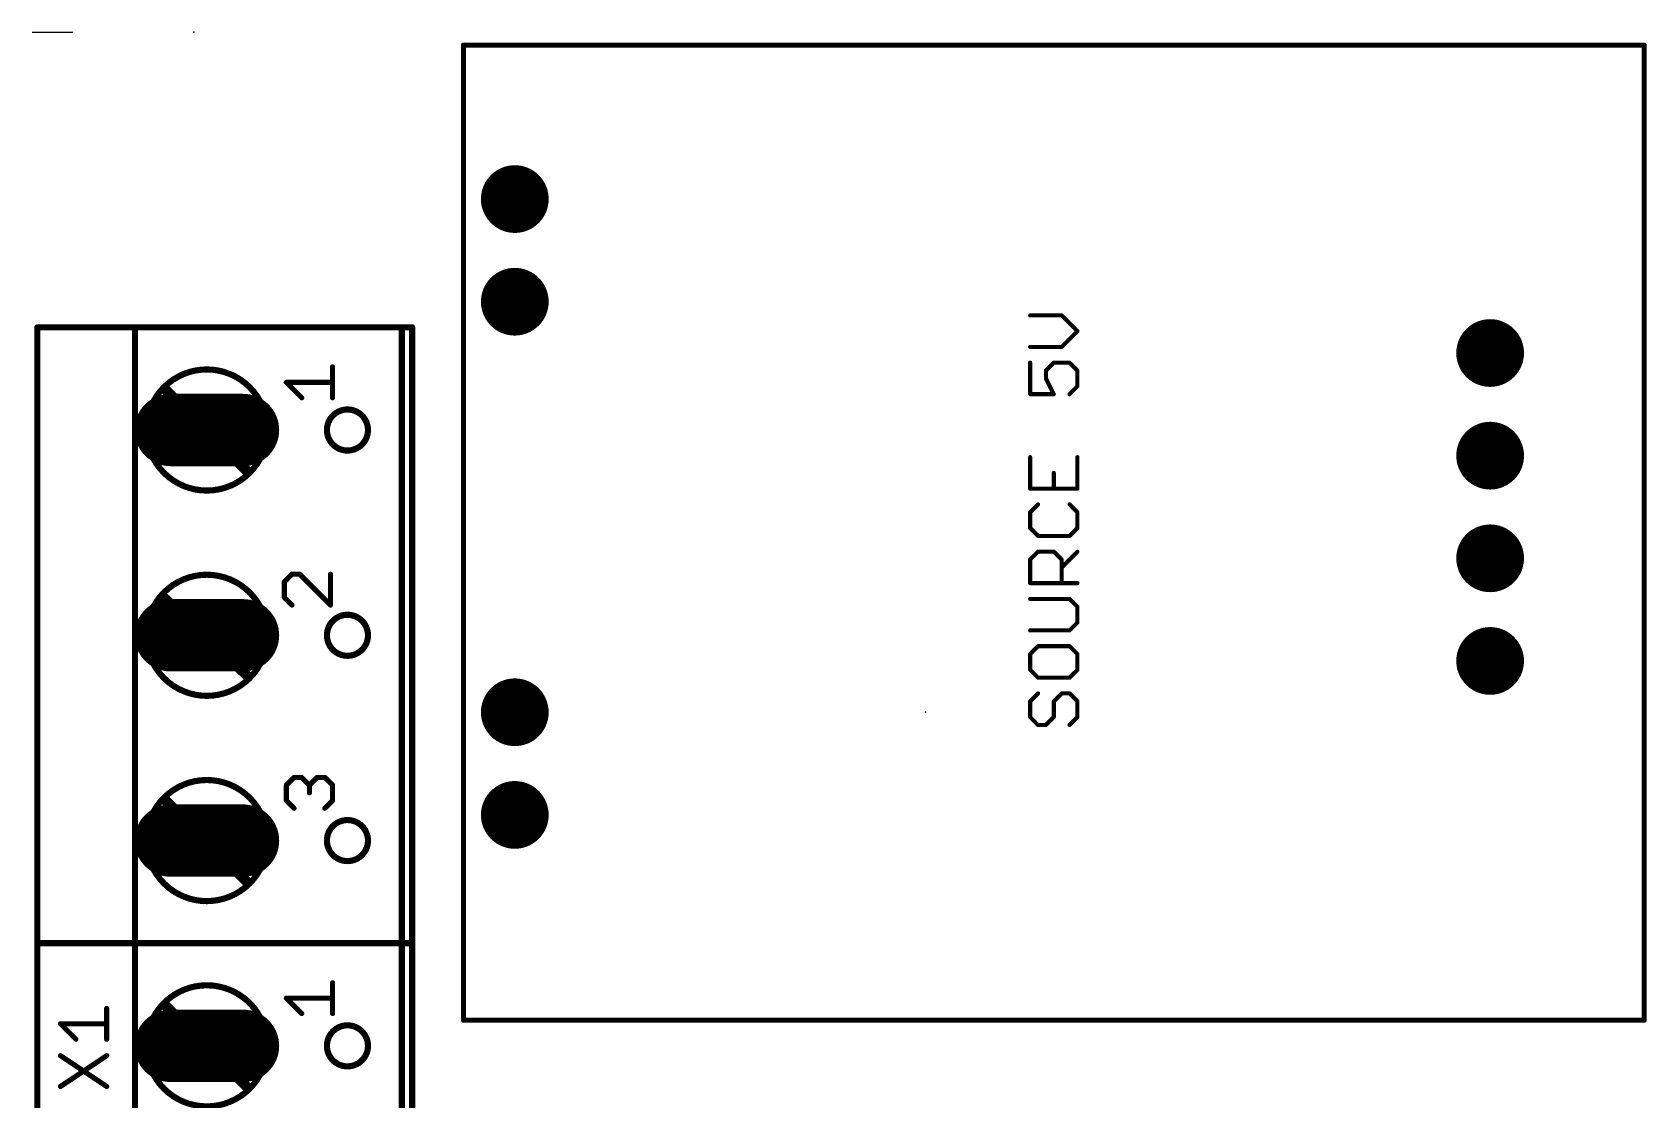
# Model space of a CAD drawing. Extents: x 1 to 130, y -4 to 46.
# Drawn here: x 0.76 to 40.7, y 17.4 to 43.81 of the extents above; entities that cross this region are included whole.
import ezdxf

# ---------------------------------------------------------------- set-up
doc = ezdxf.new("R2010")
doc.units = 0
doc.header["$MEASUREMENT"] = 0
doc.layers.get('0').update_dxf_attribs({"linetype": 'CONTINUOUS'})
for name, color, linetype in [('17', 94, 'CONTINUOUS'), ('21', 250, 'CONTINUOUS'), ('23', 178, 'CONTINUOUS'), ('25', 250, 'CONTINUOUS'), ('51', 250, 'CONTINUOUS')]:
    doc.layers.add(name, color=color, linetype=linetype)

# ---------------------------------------------------------------- blocks, each defined once
blk = doc.blocks.new('ROUNDP')
at = {"const_width": 0.5}
blk.add_lwpolyline([(0, -0.25, 1), (0, 0.25, 1), (0, -0.25)], format="xyb", dxfattribs=at)
blk = doc.blocks.new('LONGP100')
at = {"const_width": 1}
blk.add_lwpolyline([(-0.5, 0), (0.5, 0)], dxfattribs=at)
at = {"const_width": 0.5}
for points in [[(-0.5, 0.25, 1), (-0.5, -0.25)], [(0.5, -0.25, 1), (0.5, 0.25)]]:
    blk.add_lwpolyline(points, format="xyb", dxfattribs=at)

msp = doc.modelspace()

# ---------------------------------------------------------------- linework, layer by layer
at = {"linetype": 'Continuous'}
msp.add_line((0.7625, 43.815), (1.7625, 43.815), dxfattribs=at)
at = {"layer": '21'}
for points, const_width in [([(11.4618, 43.4975, 1), (11.3982, 43.4975)], 0.0635), ([(11.43, 43.5293, 1), (11.43, 43.4657)], 0.0635), ([(40.6718, 43.4975, 1), (40.6082, 43.4975)], 0.0635), ([(40.64, 43.4657, 1), (40.64, 43.5293)], 0.0635), ([(25.4498, 36.8339, 1), (25.4498, 36.7831)], 0.0508), ([(26.2474, 36.8264, 1), (26.2114, 36.7905)], 0.0508), ([(26.2294, 36.7831, 1), (26.2294, 36.8339)], 0.0508), ([(0.9271, 36.5125, 1), (0.8509, 36.5125)], 0.0762), ([(0.889, 36.5506, 1), (0.889, 36.4744)], 0.0762), ([(3.302, 36.5506, 1), (3.302, 36.4744)], 0.0762), ([(3.3401, 36.5125, 1), (3.2639, 36.5125)], 0.0762), ([(3.302, 36.4744, 1), (3.302, 36.5506)], 0.0762), ([(9.9441, 36.5125, 1), (9.8679, 36.5125)], 0.0762), ([(9.906, 36.5506, 1), (9.906, 36.4744)], 0.0762), ([(9.906, 36.4744, 1), (9.906, 36.5506)], 0.0762), ([(10.1981, 36.5125, 1), (10.1219, 36.5125)], 0.0762), ([(10.16, 36.4744, 1), (10.16, 36.5506)], 0.0762), ([(26.6372, 36.4007, 1), (26.6012, 36.4366)], 0.0508), ([(26.6012, 36.4007, 1), (26.6372, 36.4366)], 0.0508), ([(25.4498, 36.0543, 1), (25.4498, 36.0035)], 0.0508), ([(26.2114, 36.0468, 1), (26.2474, 36.0109)], 0.0508), ([(26.2294, 36.0035, 1), (26.2294, 36.0543)], 0.0508), ([(25.4752, 35.6391, 1), (25.4244, 35.6391)], 0.0508), ([(26.0345, 35.6645, 1), (26.0345, 35.6137)], 0.0508), ([(26.0525, 35.6211, 1), (26.0165, 35.657)], 0.0508), ([(26.4423, 35.657, 1), (26.4063, 35.6211)], 0.0508), ([(26.4243, 35.6137, 1), (26.4243, 35.6645)], 0.0508), ([(25.865, 35.4442, 1), (25.8142, 35.4442)], 0.0508), ([(25.8216, 35.4621, 1), (25.8576, 35.4262)], 0.0508), ([(25.8623, 35.2606, 1), (25.8169, 35.2379)], 0.0508), ([(25.8142, 35.2493, 1), (25.865, 35.2493)], 0.0508), ([(26.6446, 35.4442, 1), (26.5938, 35.4442)], 0.0508), ([(26.6012, 35.4262, 1), (26.6372, 35.4621)], 0.0508), ([(3.2639, 34.9885, 1), (3.3401, 34.9885)], 0.0762), ([(25.4498, 34.8849, 1), (25.4498, 34.8341)], 0.0508), ([(25.4244, 34.8595, 1), (25.4752, 34.8595)], 0.0508), ([(26.0118, 34.8481, 1), (26.0572, 34.8708)], 0.0508), ([(26.0345, 34.8341, 1), (26.0345, 34.8849)], 0.0508), ([(26.4063, 34.8774, 1), (26.4423, 34.8415)], 0.0508), ([(26.5938, 35.0544, 1), (26.6446, 35.0544)], 0.0508), ([(26.6372, 35.0364, 1), (26.6012, 35.0723)], 0.0508), ([(8.5598, 33.4645, 1), (8.5598, 34.4805, 1), (8.5598, 33.4645)], 0.1524), ([(25.4752, 33.3003, 1), (25.4244, 33.3003)], 0.0508), ([(26.6446, 33.3003, 1), (26.5938, 33.3003)], 0.0508), ([(3.3401, 32.9565, 1), (3.2639, 32.9565)], 0.0762), ([(26.0599, 32.9105, 1), (26.0091, 32.9105)], 0.0508), ([(25.4498, 32.5461, 1), (25.4498, 32.4953)], 0.0508), ([(25.4244, 32.5207, 1), (25.4752, 32.5207)], 0.0508), ([(26.0091, 32.5207, 1), (26.0599, 32.5207)], 0.0508), ([(26.5938, 32.5207, 1), (26.6446, 32.5207)], 0.0508), ([(26.6192, 32.4953, 1), (26.6192, 32.5461)], 0.0508), ([(25.4318, 31.954, 1), (25.4678, 31.918)], 0.0508), ([(25.4752, 31.936, 1), (25.4244, 31.936)], 0.0508), ([(25.6627, 32.1129, 1), (25.6267, 32.1489)], 0.0508), ([(26.4423, 32.1489, 1), (26.4063, 32.1129)], 0.0508), ([(26.6446, 31.936, 1), (26.5938, 31.936)], 0.0508), ([(26.6012, 31.918, 1), (26.6372, 31.954)], 0.0508), ([(25.4678, 31.5642, 1), (25.4318, 31.5282)], 0.0508), ([(25.4244, 31.5462, 1), (25.4752, 31.5462)], 0.0508), ([(26.5938, 31.5462, 1), (26.6446, 31.5462)], 0.0508), ([(26.6372, 31.5282, 1), (26.6012, 31.5642)], 0.0508), ([(25.6447, 31.3767, 1), (25.6447, 31.3259)], 0.0508), ([(25.6267, 31.3333, 1), (25.6627, 31.3693)], 0.0508), ([(26.4063, 31.3693, 1), (26.4423, 31.3333)], 0.0508), ([(26.4243, 31.3259, 1), (26.4243, 31.3767)], 0.0508), ([(25.4318, 30.7846, 1), (25.4678, 30.7486)], 0.0508), ([(25.4752, 30.7666, 1), (25.4244, 30.7666)], 0.0508), ([(25.6447, 30.9869, 1), (25.6447, 30.9361)], 0.0508), ([(25.6627, 30.9435, 1), (25.6267, 30.9795)], 0.0508), ([(26.0525, 30.9795, 1), (26.0165, 30.9435)], 0.0508), ([(26.0345, 30.9361, 1), (26.0345, 30.9869)], 0.0508), ([(26.2548, 30.7666, 1), (26.204, 30.7666)], 0.0508), ([(26.2114, 30.7486, 1), (26.2474, 30.7846)], 0.0508), ([(26.6372, 30.9435, 1), (26.6012, 30.9795)], 0.0508), ([(26.2114, 30.5897, 1), (26.2474, 30.5537)], 0.0508), ([(25.4498, 30.2073, 1), (25.4498, 30.1565)], 0.0508), ([(25.4244, 30.1819, 1), (25.4752, 30.1819)], 0.0508), ([(26.204, 30.1819, 1), (26.2548, 30.1819)], 0.0508), ([(26.6192, 30.1565, 1), (26.6192, 30.2073)], 0.0508), ([(3.2639, 29.9085, 1), (3.3401, 29.9085)], 0.0762), ([(25.4498, 29.8175, 1), (25.4498, 29.7667)], 0.0508), ([(26.4423, 29.8101, 1), (26.4063, 29.7741)], 0.0508), ([(26.4243, 29.7667, 1), (26.4243, 29.8175)], 0.0508), ([(26.6446, 29.5972, 1), (26.5938, 29.5972)], 0.0508), ([(26.6012, 29.5792, 1), (26.6372, 29.6152)], 0.0508), ([(8.5598, 28.3845, 1), (8.5598, 29.4005, 1), (8.5598, 28.3845)], 0.1524), ([(26.5938, 29.2074, 1), (26.6446, 29.2074)], 0.0508), ([(26.6372, 29.1894, 1), (26.6012, 29.2254)], 0.0508), ([(25.4498, 29.0379, 1), (25.4498, 28.9871)], 0.0508), ([(26.4063, 29.0305, 1), (26.4423, 28.9945)], 0.0508), ([(26.4243, 28.9871, 1), (26.4243, 29.0379)], 0.0508), ([(25.4318, 28.4458, 1), (25.4678, 28.4098)], 0.0508), ([(25.4752, 28.4278, 1), (25.4244, 28.4278)], 0.0508), ([(25.6447, 28.6481, 1), (25.6447, 28.5973)], 0.0508), ([(25.6627, 28.6047, 1), (25.6267, 28.6407)], 0.0508), ([(26.4423, 28.6407, 1), (26.4063, 28.6047)], 0.0508), ([(26.4243, 28.5973, 1), (26.4243, 28.6481)], 0.0508), ([(26.6446, 28.4278, 1), (26.5938, 28.4278)], 0.0508), ([(26.6012, 28.4098, 1), (26.6372, 28.4458)], 0.0508), ([(25.4678, 28.056, 1), (25.4318, 28.02)], 0.0508), ([(25.4244, 28.038, 1), (25.4752, 28.038)], 0.0508), ([(26.5938, 28.038, 1), (26.6446, 28.038)], 0.0508), ([(26.6372, 28.02, 1), (26.6012, 28.056)], 0.0508), ([(3.3401, 27.8765, 1), (3.2639, 27.8765)], 0.0762), ([(25.6447, 27.8685, 1), (25.6447, 27.8177)], 0.0508), ([(25.6267, 27.8251, 1), (25.6627, 27.8611)], 0.0508), ([(26.4063, 27.8611, 1), (26.4423, 27.8251)], 0.0508), ([(26.4243, 27.8177, 1), (26.4243, 27.8685)], 0.0508), ([(25.4318, 27.2764, 1), (25.4678, 27.2404)], 0.0508), ([(25.4752, 27.2584, 1), (25.4244, 27.2584)], 0.0508), ([(25.6627, 27.4353, 1), (25.6267, 27.4713)], 0.0508), ([(26.0165, 27.2764, 1), (26.0525, 27.2404)], 0.0508), ([(26.0599, 27.2584, 1), (26.0091, 27.2584)], 0.0508), ([(26.2294, 27.4787, 1), (26.2294, 27.4279)], 0.0508), ([(26.2474, 27.4353, 1), (26.2114, 27.4713)], 0.0508), ([(26.4423, 27.4713, 1), (26.4063, 27.4353)], 0.0508), ([(26.4243, 27.4279, 1), (26.4243, 27.4787)], 0.0508), ([(26.6446, 27.2584, 1), (26.5938, 27.2584)], 0.0508), ([(26.6012, 27.2404, 1), (26.6372, 27.2764)], 0.0508), ([(25.4678, 26.8866, 1), (25.4318, 26.8506)], 0.0508), ([(25.4244, 26.8686, 1), (25.4752, 26.8686)], 0.0508), ([(26.0091, 26.8686, 1), (26.0599, 26.8686)], 0.0508), ([(26.0525, 26.8506, 1), (26.0165, 26.8866)], 0.0508), ([(26.5938, 26.8686, 1), (26.6446, 26.8686)], 0.0508), ([(26.6372, 26.8506, 1), (26.6012, 26.8866)], 0.0508), ([(25.6447, 26.6991, 1), (25.6447, 26.6483)], 0.0508), ([(25.6267, 26.6557, 1), (25.6627, 26.6917)], 0.0508), ([(25.8216, 26.6917, 1), (25.8576, 26.6557)], 0.0508), ([(25.8396, 26.6483, 1), (25.8396, 26.6991)], 0.0508), ([(26.4063, 26.6917, 1), (26.4423, 26.6557)], 0.0508), ([(3.2639, 24.8285, 1), (3.3401, 24.8285)], 0.0762), ([(8.5598, 23.3045, 1), (8.5598, 24.3205, 1), (8.5598, 23.3045)], 0.1524), ([(3.3401, 22.7965, 1), (3.2639, 22.7965)], 0.0762), ([(0.9271, 21.2725, 1), (0.8509, 21.2725)], 0.0762), ([(0.889, 21.3106, 1), (0.889, 21.2344)], 0.0762), ([(0.889, 21.3106, 1), (0.889, 21.2344)], 0.0762), ([(0.8509, 21.2725, 1), (0.9271, 21.2725)], 0.0762), ([(3.302, 21.3106, 1), (3.302, 21.2344)], 0.0762), ([(3.3401, 21.2725, 1), (3.2639, 21.2725)], 0.0762), ([(3.302, 21.3106, 1), (3.302, 21.2344)], 0.0762), ([(3.2639, 21.2725, 1), (3.3401, 21.2725)], 0.0762), ([(3.302, 21.2344, 1), (3.302, 21.3106)], 0.0762), ([(3.302, 21.2344, 1), (3.302, 21.3106)], 0.0762), ([(9.9441, 21.2725, 1), (9.8679, 21.2725)], 0.0762), ([(9.906, 21.3106, 1), (9.906, 21.2344)], 0.0762), ([(9.906, 21.3106, 1), (9.906, 21.2344)], 0.0762), ([(9.8679, 21.2725, 1), (9.9441, 21.2725)], 0.0762), ([(9.906, 21.2344, 1), (9.906, 21.3106)], 0.0762), ([(9.906, 21.2344, 1), (9.906, 21.3106)], 0.0762), ([(10.1981, 21.2725, 1), (10.1219, 21.2725)], 0.0762), ([(10.1219, 21.2725, 1), (10.1981, 21.2725)], 0.0762), ([(10.16, 21.2344, 1), (10.16, 21.3106)], 0.0762), ([(10.16, 21.2344, 1), (10.16, 21.3106)], 0.0762), ([(3.2639, 19.6215, 1), (3.3401, 19.6215)], 0.0762), ([(8.5598, 18.2245, 1), (8.5598, 19.2405, 1), (8.5598, 18.2245)], 0.1524), ([(11.3982, 19.3675, 1), (11.4618, 19.3675)], 0.0635), ([(11.43, 19.3992, 1), (11.43, 19.3358)], 0.0635), ([(40.6082, 19.3675, 1), (40.6718, 19.3675)], 0.0635), ([(40.64, 19.3358, 1), (40.64, 19.3992)], 0.0635), ([(3.3401, 17.8435, 1), (3.2639, 17.8435)], 0.0762)]:
    msp.add_lwpolyline(points, format="xyb", dxfattribs=dict(at, const_width=const_width))
for points, const_width in [([(11.43, 43.4975), (11.43, 19.3675)], 0.127), ([(40.64, 43.4975), (11.43, 43.4975)], 0.127), ([(40.64, 19.3675), (40.64, 43.4975)], 0.127), ([(26.2294, 36.8085), (25.4498, 36.8085)], 0.1016), ([(26.6192, 36.4187), (26.2294, 36.8085)], 0.1016), ([(0.889, 36.5125), (0.889, 21.2725)], 0.1524), ([(0.889, 36.5125), (3.302, 36.5125)], 0.1524), ([(3.302, 36.5125), (9.906, 36.5125)], 0.1524), ([(3.302, 36.5125), (3.302, 34.9885)], 0.1524), ([(9.906, 36.5125), (9.906, 21.2725)], 0.1524), ([(9.906, 36.5125), (10.16, 36.5125)], 0.1524), ([(10.16, 21.2725), (10.16, 36.5125)], 0.1524), ([(26.2294, 36.0289), (26.6192, 36.4187)], 0.1016), ([(25.4498, 36.0289), (26.2294, 36.0289)], 0.1016), ([(25.4498, 35.6391), (25.4498, 34.8595)], 0.1016), ([(25.8396, 35.4442), (26.0345, 35.6391)], 0.1016), ([(26.0345, 35.6391), (26.4243, 35.6391)], 0.1016), ([(26.4243, 35.6391), (26.6192, 35.4442)], 0.1016), ([(25.8396, 35.2493), (25.8396, 35.4442)], 0.1016), ([(26.0345, 34.8595), (25.8396, 35.2493)], 0.1016), ([(26.6192, 35.4442), (26.6192, 35.0544)], 0.1016), ([(25.4498, 34.8595), (26.0345, 34.8595)], 0.1016), ([(26.6192, 35.0544), (26.4243, 34.8595)], 0.1016), ([(25.4498, 33.3003), (25.4498, 32.5207)], 0.1016), ([(26.6192, 32.5207), (26.6192, 33.3003)], 0.1016), ([(3.302, 32.9565), (3.302, 29.9085)], 0.1524), ([(26.0345, 32.5207), (26.0345, 32.9105)], 0.1016), ([(25.4498, 32.5207), (26.6192, 32.5207)], 0.1016), ([(25.6447, 32.1309), (25.4498, 31.936)], 0.1016), ([(25.4498, 31.936), (25.4498, 31.5462)], 0.1016), ([(26.6192, 31.936), (26.4243, 32.1309)], 0.1016), ([(26.6192, 31.5462), (26.6192, 31.936)], 0.1016), ([(25.4498, 31.5462), (25.6447, 31.3513)], 0.1016), ([(26.4243, 31.3513), (26.6192, 31.5462)], 0.1016), ([(25.6447, 31.3513), (26.4243, 31.3513)], 0.1016), ([(25.4498, 30.7666), (25.6447, 30.9615)], 0.1016), ([(25.4498, 30.1819), (25.4498, 30.7666)], 0.1016), ([(25.6447, 30.9615), (26.0345, 30.9615)], 0.1016), ([(26.0345, 30.9615), (26.2294, 30.7666)], 0.1016), ([(26.2294, 30.5717), (26.6192, 30.9615)], 0.1016), ([(26.2294, 30.7666), (26.2294, 30.1819)], 0.1016), ([(26.6192, 30.1819), (25.4498, 30.1819)], 0.1016), ([(26.4243, 29.7921), (25.4498, 29.7921)], 0.1016), ([(26.6192, 29.5972), (26.4243, 29.7921)], 0.1016), ([(26.6192, 29.2074), (26.6192, 29.5972)], 0.1016), ([(26.4243, 29.0125), (26.6192, 29.2074)], 0.1016), ([(25.4498, 29.0125), (26.4243, 29.0125)], 0.1016), ([(25.6447, 28.6227), (25.4498, 28.4278)], 0.1016), ([(25.4498, 28.4278), (25.4498, 28.038)], 0.1016), ([(26.4243, 28.6227), (25.6447, 28.6227)], 0.1016), ([(26.6192, 28.4278), (26.4243, 28.6227)], 0.1016), ([(26.6192, 28.038), (26.6192, 28.4278)], 0.1016), ([(25.4498, 28.038), (25.6447, 27.8431)], 0.1016), ([(26.4243, 27.8431), (26.6192, 28.038)], 0.1016), ([(3.302, 27.8765), (3.302, 24.8285)], 0.1524), ([(25.6447, 27.8431), (26.4243, 27.8431)], 0.1016), ([(25.6447, 27.4533), (25.4498, 27.2584)], 0.1016), ([(25.4498, 27.2584), (25.4498, 26.8686)], 0.1016), ([(26.0345, 27.2584), (26.2294, 27.4533)], 0.1016), ([(26.0345, 26.8686), (26.0345, 27.2584)], 0.1016), ([(26.2294, 27.4533), (26.4243, 27.4533)], 0.1016), ([(26.4243, 27.4533), (26.6192, 27.2584)], 0.1016), ([(26.6192, 27.2584), (26.6192, 26.8686)], 0.1016), ([(25.4498, 26.8686), (25.6447, 26.6737)], 0.1016), ([(25.8396, 26.6737), (26.0345, 26.8686)], 0.1016), ([(26.6192, 26.8686), (26.4243, 26.6737)], 0.1016), ([(25.6447, 26.6737), (25.8396, 26.6737)], 0.1016), ([(3.302, 22.7965), (3.302, 21.2725)], 0.1524), ([(0.889, 11.1125), (0.889, 21.2725)], 0.1524), ([(3.302, 21.2725), (0.889, 21.2725)], 0.1524), ([(3.302, 21.2725), (0.889, 21.2725)], 0.1524), ([(9.906, 21.2725), (3.302, 21.2725)], 0.1524), ([(3.302, 21.2725), (3.302, 19.6215)], 0.1524), ([(9.906, 21.2725), (3.302, 21.2725)], 0.1524), ([(9.906, 21.2725), (9.906, 11.1125)], 0.1524), ([(9.906, 21.2725), (10.16, 21.2725)], 0.1524), ([(10.16, 21.2725), (9.906, 21.2725)], 0.1524), ([(10.16, 21.2725), (10.16, 11.1125)], 0.1524), ([(11.43, 19.3675), (40.64, 19.3675)], 0.127), ([(3.302, 17.8435), (3.302, 14.5415)], 0.1524)]:
    msp.add_lwpolyline(points, dxfattribs=dict(at, const_width=const_width))
at = {"layer": '23'}
for p in [(4.7625, 43.815), (5.715, 28.8925), (22.86, 26.9875)]:
    msp.add_point(p, dxfattribs=at)
at = {"layer": '25', "const_width": 0.0635}
for points in [[(2.6353, 19.6593, 1), (2.5717, 19.6593)], [(1.4595, 19.3097, 1), (1.4595, 19.2462)], [(1.482, 19.3004, 1), (1.4371, 19.2555)], [(2.6035, 19.2462, 1), (2.6035, 19.3097)], [(1.8184, 18.8741, 1), (1.8633, 18.9191)], [(2.5717, 18.8966, 1), (2.6353, 18.8966)], [(1.4771, 18.5163, 1), (1.4419, 18.4634)], [(2.6211, 18.4634, 1), (2.5859, 18.5163)], [(1.4419, 17.7536, 1), (1.4771, 17.7008)], [(2.5859, 17.7008, 1), (2.6211, 17.7536)]]:
    msp.add_lwpolyline(points, format="xyb", dxfattribs=at)
at = {"layer": '25', "const_width": 0.127}
for points in [[(2.6035, 18.8966), (2.6035, 19.6593)], [(1.8409, 18.8966), (1.4595, 19.2779)], [(1.4595, 19.2779), (2.6035, 19.2779)], [(1.4595, 17.7272), (2.6035, 18.4899)], [(1.4595, 18.4899), (2.6035, 17.7272)]]:
    msp.add_lwpolyline(points, dxfattribs=at)
at = {"layer": '51'}
for points, const_width in [([(8.1915, 34.7716), (8.1915, 35.5343)], 0.127), ([(7.4289, 34.7716), (7.0475, 35.1529)], 0.127), ([(7.0475, 35.1529), (8.1915, 35.1529)], 0.127), ([(3.302, 34.9885), (3.302, 32.9565)], 0.1524), ([(4.064, 34.9631), (6.0706, 32.9565)], 0.254), ([(7.1874, 30.4035), (6.9967, 30.2128)], 0.127), ([(7.378, 30.4035), (7.1874, 30.4035)], 0.127), ([(8.1407, 29.6408), (7.378, 30.4035)], 0.127), ([(8.1407, 30.4035), (8.1407, 29.6408)], 0.127), ([(3.302, 29.9085), (3.302, 27.8765)], 0.1524), ([(6.9967, 30.2128), (6.9967, 29.8315)], 0.127), ([(4.0386, 29.8069), (6.0706, 27.9019)], 0.254), ([(6.9967, 29.8315), (7.1874, 29.6408)], 0.127), ([(7.0475, 25.1836), (7.2382, 25.3743)], 0.127), ([(7.0475, 24.8023), (7.0475, 25.1836)], 0.127), ([(7.2382, 25.3743), (7.4289, 25.3743)], 0.127), ([(7.4289, 25.3743), (7.6195, 25.1836)], 0.127), ([(7.6195, 25.1836), (7.8102, 25.3743)], 0.127), ([(7.6195, 25.1836), (7.6195, 24.9929)], 0.127), ([(7.8102, 25.3743), (8.0008, 25.3743)], 0.127), ([(8.0008, 25.3743), (8.1915, 25.1836)], 0.127), ([(8.1915, 25.1836), (8.1915, 24.8023)], 0.127), ([(3.302, 24.8285), (3.302, 22.7965)], 0.1524), ([(4.064, 24.8031), (6.0706, 22.7965)], 0.254), ([(7.2382, 24.6116), (7.0475, 24.8023)], 0.127), ([(8.1915, 24.8023), (8.0008, 24.6116)], 0.127), ([(7.4289, 19.5316), (7.0475, 19.9129)], 0.127), ([(7.0475, 19.9129), (8.1915, 19.9129)], 0.127), ([(8.1915, 19.5316), (8.1915, 20.2943)], 0.127), ([(3.302, 19.6215), (3.302, 17.8435)], 0.1524), ([(4.064, 19.7231), (6.0706, 17.7165)], 0.254)]:
    msp.add_lwpolyline(points, dxfattribs=dict(at, const_width=const_width))
for points, const_width in [([(8.2233, 35.5343, 1), (8.1597, 35.5343)], 0.0635), ([(5.08, 32.4739, 1), (5.08, 35.4711, 1), (5.08, 32.4739)], 0.1524), ([(7.0475, 35.1847, 1), (7.0475, 35.1212)], 0.0635), ([(7.07, 35.1754, 1), (7.0251, 35.1305)], 0.0635), ([(8.1915, 35.1212, 1), (8.1915, 35.1847)], 0.0635), ([(3.3401, 34.9885, 1), (3.2639, 34.9885)], 0.0762), ([(4.1089, 35.008, 1), (4.0191, 34.9182)], 0.127), ([(7.4064, 34.7492, 1), (7.4513, 34.7941)], 0.0635), ([(8.1597, 34.7716, 1), (8.2233, 34.7716)], 0.0635), ([(3.2639, 32.9565, 1), (3.3401, 32.9565)], 0.0762), ([(6.0257, 32.9116, 1), (6.1155, 33.0014)], 0.127), ([(5.08, 27.3939, 1), (5.08, 30.3911, 1), (5.08, 27.3939)], 0.1524), ([(7.1874, 30.4352, 1), (7.1874, 30.3717)], 0.0635), ([(7.2098, 30.381, 1), (7.1649, 30.4259)], 0.0635), ([(7.4005, 30.4259, 1), (7.3556, 30.381)], 0.0635), ([(7.378, 30.3717, 1), (7.378, 30.4352)], 0.0635), ([(8.1725, 30.4035, 1), (8.109, 30.4035)], 0.0635), ([(3.3401, 29.9085, 1), (3.2639, 29.9085)], 0.0762), ([(7.0285, 30.2128, 1), (6.965, 30.2128)], 0.0635), ([(6.9743, 30.2352, 1), (7.0192, 30.1903)], 0.0635), ([(4.082, 29.8532, 1), (3.9952, 29.7606)], 0.127), ([(6.965, 29.8315, 1), (7.0285, 29.8315)], 0.0635), ([(7.0192, 29.8539, 1), (6.9743, 29.809)], 0.0635), ([(7.1649, 29.6184, 1), (7.2098, 29.6633)], 0.0635), ([(8.109, 29.6408, 1), (8.1725, 29.6408)], 0.0635), ([(8.1182, 29.6184, 1), (8.1632, 29.6633)], 0.0635), ([(6.0272, 27.8556, 1), (6.114, 27.9482)], 0.127), ([(3.2639, 27.8765, 1), (3.3401, 27.8765)], 0.0762), ([(5.08, 22.3139, 1), (5.08, 25.3111, 1), (5.08, 22.3139)], 0.1524), ([(7.0793, 25.1836, 1), (7.0158, 25.1836)], 0.0635), ([(7.0251, 25.206, 1), (7.07, 25.1611)], 0.0635), ([(7.2382, 25.406, 1), (7.2382, 25.3425)], 0.0635), ([(7.2606, 25.3518, 1), (7.2157, 25.3967)], 0.0635), ([(7.4513, 25.3967, 1), (7.4064, 25.3518)], 0.0635), ([(7.4289, 25.3425, 1), (7.4289, 25.406)], 0.0635), ([(7.6513, 25.1836, 1), (7.5878, 25.1836)], 0.0635), ([(7.5971, 25.206, 1), (7.642, 25.1611)], 0.0635), ([(7.5971, 25.1611, 1), (7.642, 25.206)], 0.0635), ([(7.8102, 25.406, 1), (7.8102, 25.3425)], 0.0635), ([(7.8326, 25.3518, 1), (7.7877, 25.3967)], 0.0635), ([(8.0233, 25.3967, 1), (7.9784, 25.3518)], 0.0635), ([(8.0008, 25.3425, 1), (8.0008, 25.406)], 0.0635), ([(8.2233, 25.1836, 1), (8.1597, 25.1836)], 0.0635), ([(8.169, 25.1611, 1), (8.214, 25.206)], 0.0635), ([(3.3401, 24.8285, 1), (3.2639, 24.8285)], 0.0762), ([(4.1089, 24.848, 1), (4.0191, 24.7582)], 0.127), ([(7.0158, 24.8023, 1), (7.0793, 24.8023)], 0.0635), ([(7.07, 24.8247, 1), (7.0251, 24.7798)], 0.0635), ([(7.5878, 24.9929, 1), (7.6513, 24.9929)], 0.0635), ([(8.1597, 24.8023, 1), (8.2233, 24.8023)], 0.0635), ([(8.214, 24.7798, 1), (8.169, 24.8247)], 0.0635), ([(7.2157, 24.5892, 1), (7.2606, 24.6341)], 0.0635), ([(7.9784, 24.6341, 1), (8.0233, 24.5892)], 0.0635), ([(3.2639, 22.7965, 1), (3.3401, 22.7965)], 0.0762), ([(6.0257, 22.7516, 1), (6.1155, 22.8414)], 0.127), ([(5.08, 17.2339, 1), (5.08, 20.2311, 1), (5.08, 17.2339)], 0.1524), ([(7.0475, 19.9447, 1), (7.0475, 19.8812)], 0.0635), ([(7.07, 19.9354, 1), (7.0251, 19.8905)], 0.0635), ([(8.2233, 20.2943, 1), (8.1597, 20.2943)], 0.0635), ([(8.1915, 19.8812, 1), (8.1915, 19.9447)], 0.0635), ([(3.3401, 19.6215, 1), (3.2639, 19.6215)], 0.0762), ([(4.1089, 19.768, 1), (4.0191, 19.6782)], 0.127), ([(7.4064, 19.5092, 1), (7.4513, 19.5541)], 0.0635), ([(8.1597, 19.5316, 1), (8.2233, 19.5316)], 0.0635), ([(3.2639, 17.8435, 1), (3.3401, 17.8435)], 0.0762), ([(6.0257, 17.6716, 1), (6.1155, 17.7614)], 0.127)]:
    msp.add_lwpolyline(points, format="xyb", dxfattribs=dict(at, const_width=const_width))

# ---------------------------------------------------------------- block references
at = {"layer": '17', "xscale": 1.6764, "yscale": 1.6764, "rotation": 270}
for p in [(12.7, 39.6875), (12.7, 39.6875), (12.7, 37.1475), (12.7, 37.1475), (36.83, 35.8775), (36.83, 35.8775), (36.83, 33.3375), (36.83, 33.3375), (36.83, 30.7975), (36.83, 30.7975), (36.83, 28.2575), (36.83, 28.2575), (12.7, 26.9875), (12.7, 26.9875), (12.7, 24.4475), (12.7, 24.4475)]:
    msp.add_blockref('ROUNDP', p, dxfattribs=at)
at = {"layer": '17', "xscale": 1.7907, "yscale": 1.7907}
for p in [(5.08, 33.9725), (5.08, 33.9725), (5.08, 28.8925), (5.08, 28.8925), (5.08, 23.8125), (5.08, 23.8125), (5.08, 18.7325), (5.08, 18.7325)]:
    msp.add_blockref('LONGP100', p, dxfattribs=at)

doc.saveas('drawing.dxf')
